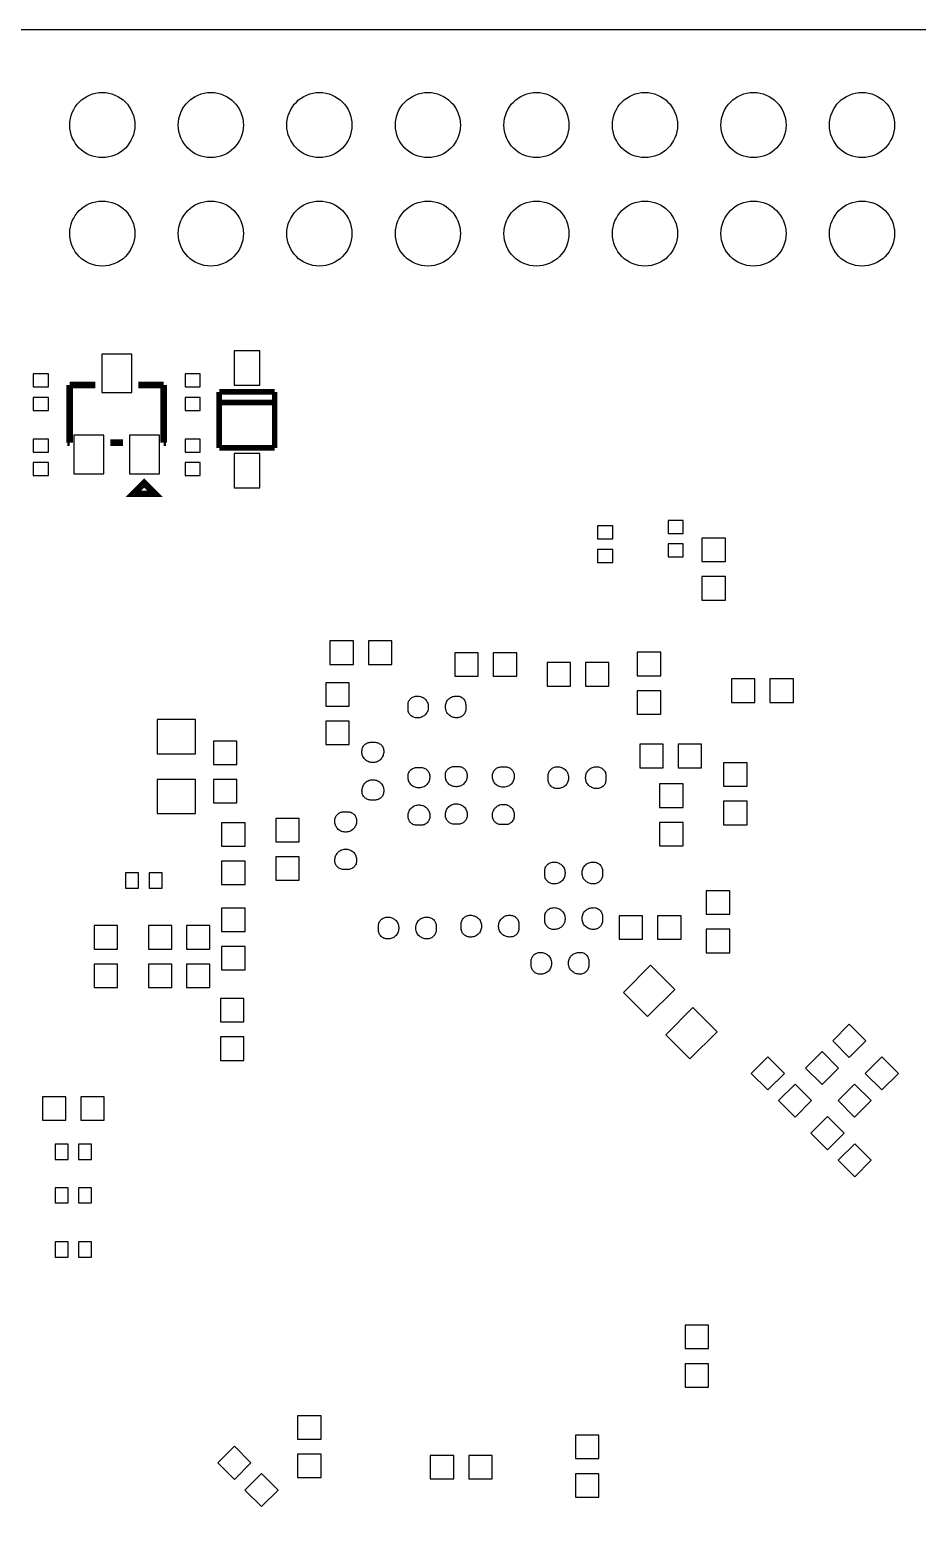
# Model space of a CAD drawing. Extents: x -55.5 to 36.2, y -46 to 22.2.
# Drawn here: x -25.4 to -4.63, y -12.61 to 22.2 of the extents above; entities that cross this region are included whole.
import ezdxf

# ---------------------------------------------------------------- set-up
doc = ezdxf.new("R2010")
doc.units = 0
for name, color, linetype in [('BG_OUTLINE', 2, 'CONTINUOUS'), ('BG_SILKSCREEN_BOTTOM', 1, 'CONTINUOUS'), ('PG_SILKSCREEN_BOTTOM', 3, 'CONTINUOUS'), ('PIN_BOTTOM', 4, 'CONTINUOUS')]:
    doc.layers.add(name, color=color, linetype=linetype)

msp = doc.modelspace()

# ---------------------------------------------------------------- linework, layer by layer
at = {"layer": 'BG_OUTLINE'}
msp.add_lwpolyline([(32.145, -33.8022, 0.414213), (35.145, -30.8022), (35.145, 19.1978, 0.414213), (32.145, 22.1978), (-46.855, 22.1978, 0.414214), (-49.855, 19.1978), (-49.855, -30.8022, 0.414214), (-46.855, -33.8022)], format="xyb", close=True, dxfattribs=at)
at = {"layer": 'BG_SILKSCREEN_BOTTOM', "const_width": 0.1524}
msp.add_lwpolyline([(-22.9802, 11.3381), (-22.4722, 11.3381), (-22.7262, 11.5921)], close=True, dxfattribs=at)
at = {"layer": 'PG_SILKSCREEN_BOTTOM'}
for points, const_width in [([(-24.4681, 12.5331), (-24.4681, 13.8829)], 0.1539), ([(-24.4681, 13.8829), (-23.8719, 13.8829)], 0.1539), ([(-22.2679, 13.8829), (-22.8641, 13.8829)], 0.1539), ([(-22.2679, 13.8829), (-22.2679, 12.5331)], 0.1539), ([(-19.67, 13.7229), (-20.97, 13.7229)], 0.127), ([(-20.97, 13.7229), (-20.97, 12.413)], 0.127), ([(-19.67, 12.413), (-19.67, 13.7229)], 0.127), ([(-20.9199, 13.4744), (-19.7201, 13.4744)], 0.127), ([(-24.4681, 12.5331), (-24.5219, 12.5331)], 0.1539), ([(-23.5141, 12.5331), (-23.2219, 12.5331)], 0.1539), ([(-22.2679, 12.5331), (-22.2141, 12.5331)], 0.1539), ([(-20.97, 12.413), (-19.67, 12.413)], 0.127)]:
    msp.add_lwpolyline(points, dxfattribs=dict(at, const_width=const_width))
at = {"layer": 'PIN_BOTTOM'}
for points in [[(-20.6197, 13.88085), (-20.0203, 13.88085), (-20.0203, 14.68095), (-20.6197, 14.68095)], [(-23.018, 13.708), (-23.018, 14.6079), (-23.718, 14.6079), (-23.718, 13.708)], [(-25.3238, 14.1434), (-25.3238, 13.8386), (-24.9682, 13.8386), (-24.9682, 14.1434)], [(-21.7678, 14.1434), (-21.7678, 13.8386), (-21.4122, 13.8386), (-21.4122, 14.1434)], [(-25.3238, 13.5934), (-25.3238, 13.2886), (-24.9682, 13.2886), (-24.9682, 13.5934)], [(-21.7678, 13.5934), (-21.7678, 13.2886), (-21.4122, 13.2886), (-21.4122, 13.5934)], [(-24.9682, 12.3146), (-24.9682, 12.6194), (-25.3238, 12.6194), (-25.3238, 12.3146)], [(-23.668, 11.808), (-23.668, 12.7079), (-24.368, 12.7079), (-24.368, 11.808)], [(-22.368, 11.808), (-22.368, 12.7079), (-23.068, 12.7079), (-23.068, 11.808)], [(-21.4122, 12.3146), (-21.4122, 12.6194), (-21.7678, 12.6194), (-21.7678, 12.3146)], [(-20.6197, 11.48105), (-20.0203, 11.48105), (-20.0203, 12.28115), (-20.6197, 12.28115)], [(-24.9682, 11.7646), (-24.9682, 12.0694), (-25.3238, 12.0694), (-25.3238, 11.7646)], [(-21.4122, 11.7646), (-21.4122, 12.0694), (-21.7678, 12.0694), (-21.7678, 11.7646)], [(-11.7602, 10.2826), (-11.7602, 10.5874), (-12.1158, 10.5874), (-12.1158, 10.2826)], [(-10.4648, 10.7144), (-10.4648, 10.4096), (-10.1092, 10.4096), (-10.1092, 10.7144)], [(-10.4648, 10.1644), (-10.4648, 9.8596), (-10.1092, 9.8596), (-10.1092, 10.1644)], [(-9.1239, 10.3002), (-9.6725, 10.3002), (-9.6725, 9.7516), (-9.1239, 9.7516)], [(-11.7602, 9.7326), (-11.7602, 10.0374), (-12.1158, 10.0374), (-12.1158, 9.7326)], [(-9.1239, 9.4), (-9.6725, 9.4), (-9.6725, 8.8514), (-9.1239, 8.8514)], [(-17.8288, 7.3459), (-17.8288, 7.8945), (-18.3774, 7.8945), (-18.3774, 7.3459)], [(-16.9286, 7.3459), (-16.9286, 7.8945), (-17.4772, 7.8945), (-17.4772, 7.3459)], [(-14.9078, 7.0665), (-14.9078, 7.6151), (-15.4564, 7.6151), (-15.4564, 7.0665)], [(-14.0076, 7.0665), (-14.0076, 7.6151), (-14.5562, 7.6151), (-14.5562, 7.0665)], [(-13.2974, 7.3861), (-13.2974, 6.8375), (-12.7488, 6.8375), (-12.7488, 7.3861)], [(-12.3972, 7.3861), (-12.3972, 6.8375), (-11.8486, 6.8375), (-11.8486, 7.3861)], [(-11.1848, 7.0795), (-10.6362, 7.0795), (-10.6362, 7.6281), (-11.1848, 7.6281)], [(-8.4308, 6.4567), (-8.4308, 7.0053), (-8.9794, 7.0053), (-8.9794, 6.4567)], [(-7.5306, 6.4567), (-7.5306, 7.0053), (-8.0792, 7.0053), (-8.0792, 6.4567)], [(-18.4746, 6.3683), (-17.926, 6.3683), (-17.926, 6.9169), (-18.4746, 6.9169)], [(-11.1848, 6.1793), (-10.6362, 6.1793), (-10.6362, 6.7279), (-11.1848, 6.7279)], [(-16.3575, 6.6037), (-16.3334, 6.605), (-16.3095, 6.6037), (-16.2857, 6.6007), (-16.262, 6.5954), (-16.2392, 6.5877), (-16.2171, 6.5783), (-16.196, 6.5669), (-16.1759, 6.5537), (-16.1571, 6.5385), (-16.1396, 6.522), (-16.1239, 6.5037), (-16.1099, 6.4841), (-16.0985, 6.4613), (-16.0893, 6.4374), (-16.0825, 6.4127), (-16.0776, 6.3876), (-16.0754, 6.3622), (-16.0754, 6.3368), (-16.0776, 6.3114), (-16.0825, 6.2862), (-16.0893, 6.2616), (-16.0985, 6.2377), (-16.1099, 6.2149), (-16.1234, 6.1951), (-16.1386, 6.1765), (-16.1556, 6.1595), (-16.1744, 6.1443), (-16.1942, 6.1308), (-16.2156, 6.1194), (-16.2377, 6.11), (-16.2605, 6.1029), (-16.2841, 6.098), (-16.308, 6.0955), (-16.3321, 6.0952), (-16.354, 6.095), (-16.3756, 6.0973), (-16.3969, 6.1016), (-16.4175, 6.1082), (-16.4376, 6.1171), (-16.4564, 6.1278), (-16.4739, 6.1405), (-16.4901, 6.1549), (-16.5049, 6.1712), (-16.5176, 6.1887), (-16.5285, 6.2075), (-16.5374, 6.2273), (-16.5442, 6.2481), (-16.5486, 6.2695), (-16.5508, 6.2911), (-16.5508, 6.4077), (-16.5488, 6.429), (-16.5442, 6.4501), (-16.5376, 6.4706), (-16.529, 6.4902), (-16.5183, 6.509), (-16.5059, 6.5265), (-16.4917, 6.5425), (-16.4757, 6.557), (-16.4584, 6.5697), (-16.4398, 6.5806), (-16.4203, 6.5898), (-16.4, 6.5966), (-16.3789, 6.6012)], [(-15.3925, 6.0963), (-15.4166, 6.095), (-15.4405, 6.0963), (-15.4643, 6.0993), (-15.488, 6.1046), (-15.5108, 6.1123), (-15.5329, 6.1217), (-15.554, 6.1331), (-15.5741, 6.1463), (-15.5929, 6.1615), (-15.6104, 6.178), (-15.6261, 6.1963), (-15.6401, 6.2159), (-15.6515, 6.2387), (-15.6607, 6.2626), (-15.6675, 6.2873), (-15.6724, 6.3124), (-15.6746, 6.3378), (-15.6746, 6.3632), (-15.6724, 6.3886), (-15.6675, 6.4138), (-15.6607, 6.4384), (-15.6515, 6.4623), (-15.6401, 6.4851), (-15.6266, 6.5049), (-15.6114, 6.5235), (-15.5944, 6.5405), (-15.5756, 6.5557), (-15.5558, 6.5692), (-15.5344, 6.5806), (-15.5123, 6.59), (-15.4895, 6.5971), (-15.4659, 6.602), (-15.442, 6.6045), (-15.4179, 6.6048), (-15.396, 6.605), (-15.3744, 6.6027), (-15.3531, 6.5984), (-15.3325, 6.5918), (-15.3124, 6.5829), (-15.2936, 6.5722), (-15.2761, 6.5595), (-15.2599, 6.5451), (-15.2451, 6.5288), (-15.2324, 6.5113), (-15.2215, 6.4925), (-15.2126, 6.4727), (-15.2058, 6.4519), (-15.2014, 6.4305), (-15.1992, 6.4089), (-15.1992, 6.2923), (-15.2012, 6.271), (-15.2058, 6.2499), (-15.2124, 6.2294), (-15.221, 6.2098), (-15.2317, 6.191), (-15.2441, 6.1735), (-15.2583, 6.1575), (-15.2743, 6.143), (-15.2916, 6.1303), (-15.3102, 6.1194), (-15.3297, 6.1102), (-15.35, 6.1034), (-15.3711, 6.0988)], [(-21.5214, 6.05305), (-22.4206, 6.05305), (-22.4206, 5.25295), (-21.5214, 5.25295)], [(-18.4746, 5.4681), (-17.926, 5.4681), (-17.926, 6.0167), (-18.4746, 6.0167)], [(-20.5539, 5.5504), (-21.1025, 5.5504), (-21.1025, 5.0018), (-20.5539, 5.0018)], [(-17.1199, 5.3288), (-17.1186, 5.3047), (-17.1199, 5.2808), (-17.1229, 5.257), (-17.1282, 5.2333), (-17.1359, 5.2105), (-17.1453, 5.1884), (-17.1567, 5.1673), (-17.1699, 5.1472), (-17.1851, 5.1284), (-17.2016, 5.1109), (-17.2199, 5.0952), (-17.2395, 5.0812), (-17.2623, 5.0698), (-17.2862, 5.0606), (-17.3109, 5.0538), (-17.336, 5.0489), (-17.3614, 5.0467), (-17.3868, 5.0467), (-17.4122, 5.0489), (-17.4374, 5.0538), (-17.462, 5.0606), (-17.4859, 5.0698), (-17.5087, 5.0812), (-17.5285, 5.0947), (-17.5471, 5.1099), (-17.5641, 5.1269), (-17.5793, 5.1457), (-17.5928, 5.1655), (-17.6042, 5.1869), (-17.6136, 5.209), (-17.6207, 5.2318), (-17.6256, 5.2554), (-17.6281, 5.2793), (-17.6284, 5.3034), (-17.6286, 5.3253), (-17.6263, 5.3469), (-17.622, 5.3682), (-17.6154, 5.3888), (-17.6065, 5.4089), (-17.5958, 5.4277), (-17.5831, 5.4452), (-17.5687, 5.4614), (-17.5524, 5.4762), (-17.5349, 5.4889), (-17.5161, 5.4998), (-17.4963, 5.5087), (-17.4755, 5.5155), (-17.4541, 5.5199), (-17.4325, 5.5221), (-17.3159, 5.5221), (-17.2946, 5.5201), (-17.2735, 5.5155), (-17.253, 5.5089), (-17.2334, 5.5003), (-17.2146, 5.4896), (-17.1971, 5.4772), (-17.1811, 5.463), (-17.1666, 5.447), (-17.1539, 5.4297), (-17.143, 5.4111), (-17.1338, 5.3916), (-17.127, 5.3713), (-17.1224, 5.3502)], [(-11.127, 5.4762), (-11.127, 4.9276), (-10.5784, 4.9276), (-10.5784, 5.4762)], [(-10.2268, 5.4762), (-10.2268, 4.9276), (-9.6782, 4.9276), (-9.6782, 5.4762)], [(-16.0417, 4.7385), (-16.0404, 4.7144), (-16.0417, 4.6905), (-16.0447, 4.6667), (-16.05, 4.643), (-16.0577, 4.6202), (-16.0671, 4.5981), (-16.0785, 4.577), (-16.0917, 4.5569), (-16.1069, 4.5381), (-16.1234, 4.5206), (-16.1417, 4.5049), (-16.1613, 4.4909), (-16.1841, 4.4795), (-16.208, 4.4703), (-16.2327, 4.4635), (-16.2578, 4.4586), (-16.2832, 4.4564), (-16.3086, 4.4564), (-16.334, 4.4586), (-16.3592, 4.4635), (-16.3838, 4.4703), (-16.4077, 4.4795), (-16.4305, 4.4909), (-16.4503, 4.5044), (-16.4689, 4.5196), (-16.4859, 4.5366), (-16.5011, 4.5554), (-16.5146, 4.5752), (-16.526, 4.5966), (-16.5354, 4.6187), (-16.5425, 4.6415), (-16.5474, 4.6651), (-16.5499, 4.689), (-16.5502, 4.7131), (-16.5504, 4.735), (-16.5481, 4.7566), (-16.5438, 4.7779), (-16.5372, 4.7985), (-16.5283, 4.8186), (-16.5176, 4.8374), (-16.5049, 4.8549), (-16.4905, 4.8711), (-16.4742, 4.8859), (-16.4567, 4.8986), (-16.4379, 4.9095), (-16.4181, 4.9184), (-16.3973, 4.9252), (-16.3759, 4.9296), (-16.3543, 4.9318), (-16.2377, 4.9318), (-16.2164, 4.9298), (-16.1953, 4.9252), (-16.1748, 4.9186), (-16.1552, 4.91), (-16.1364, 4.8993), (-16.1189, 4.8869), (-16.1029, 4.8727), (-16.0884, 4.8567), (-16.0757, 4.8394), (-16.0648, 4.8208), (-16.0556, 4.8013), (-16.0488, 4.781), (-16.0442, 4.7599)], [(-15.168, 4.7639), (-15.1667, 4.7398), (-15.168, 4.7159), (-15.171, 4.6921), (-15.1763, 4.6684), (-15.184, 4.6456), (-15.1934, 4.6235), (-15.2048, 4.6024), (-15.218, 4.5823), (-15.2332, 4.5635), (-15.2497, 4.546), (-15.268, 4.5303), (-15.2876, 4.5163), (-15.3104, 4.5049), (-15.3343, 4.4957), (-15.359, 4.4889), (-15.3841, 4.484), (-15.4095, 4.4818), (-15.4349, 4.4818), (-15.4603, 4.484), (-15.4855, 4.4889), (-15.5101, 4.4957), (-15.534, 4.5049), (-15.5568, 4.5163), (-15.5766, 4.5298), (-15.5952, 4.545), (-15.6122, 4.562), (-15.6274, 4.5808), (-15.6409, 4.6006), (-15.6523, 4.622), (-15.6617, 4.6441), (-15.6688, 4.6669), (-15.6737, 4.6905), (-15.6762, 4.7144), (-15.6765, 4.7385), (-15.6767, 4.7604), (-15.6744, 4.782), (-15.6701, 4.8033), (-15.6635, 4.8239), (-15.6546, 4.844), (-15.6439, 4.8628), (-15.6312, 4.8803), (-15.6168, 4.8965), (-15.6005, 4.9113), (-15.583, 4.924), (-15.5642, 4.9349), (-15.5444, 4.9438), (-15.5236, 4.9506), (-15.5022, 4.955), (-15.4806, 4.9572), (-15.364, 4.9572), (-15.3427, 4.9552), (-15.3216, 4.9506), (-15.3011, 4.944), (-15.2815, 4.9354), (-15.2627, 4.9247), (-15.2452, 4.9123), (-15.2292, 4.8981), (-15.2147, 4.8821), (-15.202, 4.8648), (-15.1911, 4.8462), (-15.1819, 4.8267), (-15.1751, 4.8064), (-15.1705, 4.7853)], [(-14.0656, 4.7527), (-14.0643, 4.7286), (-14.0656, 4.7047), (-14.0686, 4.6809), (-14.0739, 4.6572), (-14.0816, 4.6344), (-14.091, 4.6123), (-14.1024, 4.5912), (-14.1156, 4.5711), (-14.1308, 4.5523), (-14.1473, 4.5348), (-14.1656, 4.5191), (-14.1852, 4.5051), (-14.208, 4.4937), (-14.2319, 4.4845), (-14.2566, 4.4777), (-14.2817, 4.4728), (-14.3071, 4.4706), (-14.3325, 4.4706), (-14.3579, 4.4728), (-14.3831, 4.4777), (-14.4077, 4.4845), (-14.4316, 4.4937), (-14.4544, 4.5051), (-14.4742, 4.5186), (-14.4928, 4.5338), (-14.5098, 4.5508), (-14.525, 4.5696), (-14.5385, 4.5894), (-14.5499, 4.6108), (-14.5593, 4.6329), (-14.5664, 4.6557), (-14.5713, 4.6793), (-14.5738, 4.7032), (-14.5741, 4.7273), (-14.5743, 4.7492), (-14.572, 4.7708), (-14.5677, 4.7921), (-14.5611, 4.8127), (-14.5522, 4.8328), (-14.5415, 4.8516), (-14.5288, 4.8691), (-14.5144, 4.8853), (-14.4981, 4.9001), (-14.4806, 4.9128), (-14.4618, 4.9237), (-14.442, 4.9326), (-14.4212, 4.9394), (-14.3998, 4.9438), (-14.3782, 4.946), (-14.2616, 4.946), (-14.2403, 4.944), (-14.2192, 4.9394), (-14.1987, 4.9328), (-14.1791, 4.9242), (-14.1603, 4.9135), (-14.1428, 4.9011), (-14.1268, 4.8869), (-14.1123, 4.8709), (-14.0996, 4.8536), (-14.0887, 4.835), (-14.0795, 4.8155), (-14.0727, 4.7952), (-14.0681, 4.7741)], [(-13.0767, 4.9476), (-13.0526, 4.9489), (-13.0287, 4.9476), (-13.0049, 4.9446), (-12.9812, 4.9393), (-12.9584, 4.9316), (-12.9363, 4.9222), (-12.9152, 4.9108), (-12.8951, 4.8976), (-12.8763, 4.8824), (-12.8588, 4.8659), (-12.8431, 4.8476), (-12.8291, 4.828), (-12.8177, 4.8052), (-12.8085, 4.7813), (-12.8017, 4.7566), (-12.7968, 4.7315), (-12.7946, 4.7061), (-12.7946, 4.6807), (-12.7968, 4.6553), (-12.8017, 4.6301), (-12.8085, 4.6055), (-12.8177, 4.5816), (-12.8291, 4.5588), (-12.8426, 4.539), (-12.8578, 4.5204), (-12.8748, 4.5034), (-12.8936, 4.4882), (-12.9134, 4.4747), (-12.9348, 4.4633), (-12.9569, 4.4539), (-12.9797, 4.4468), (-13.0033, 4.4419), (-13.0272, 4.4394), (-13.0513, 4.4391), (-13.0732, 4.4389), (-13.0948, 4.4412), (-13.1161, 4.4455), (-13.1367, 4.4521), (-13.1568, 4.461), (-13.1756, 4.4717), (-13.1931, 4.4844), (-13.2093, 4.4988), (-13.2241, 4.5151), (-13.2368, 4.5326), (-13.2477, 4.5514), (-13.2566, 4.5712), (-13.2634, 4.592), (-13.2678, 4.6134), (-13.27, 4.635), (-13.27, 4.7516), (-13.268, 4.7729), (-13.2634, 4.794), (-13.2568, 4.8145), (-13.2482, 4.8341), (-13.2375, 4.8529), (-13.2251, 4.8704), (-13.2109, 4.8864), (-13.1949, 4.9009), (-13.1776, 4.9136), (-13.159, 4.9245), (-13.1395, 4.9337), (-13.1192, 4.9405), (-13.0981, 4.9451)], [(-12.1117, 4.4402), (-12.1358, 4.4389), (-12.1597, 4.4402), (-12.1835, 4.4432), (-12.2072, 4.4485), (-12.23, 4.4562), (-12.2521, 4.4656), (-12.2732, 4.477), (-12.2933, 4.4902), (-12.3121, 4.5054), (-12.3296, 4.5219), (-12.3453, 4.5402), (-12.3593, 4.5598), (-12.3707, 4.5826), (-12.3799, 4.6065), (-12.3867, 4.6312), (-12.3916, 4.6563), (-12.3938, 4.6817), (-12.3938, 4.7071), (-12.3916, 4.7325), (-12.3867, 4.7577), (-12.3799, 4.7823), (-12.3707, 4.8062), (-12.3593, 4.829), (-12.3458, 4.8488), (-12.3306, 4.8674), (-12.3136, 4.8844), (-12.2948, 4.8996), (-12.275, 4.9131), (-12.2536, 4.9245), (-12.2315, 4.9339), (-12.2087, 4.941), (-12.1851, 4.9459), (-12.1612, 4.9484), (-12.1371, 4.9487), (-12.1152, 4.9489), (-12.0936, 4.9466), (-12.0723, 4.9423), (-12.0517, 4.9357), (-12.0316, 4.9268), (-12.0128, 4.9161), (-11.9953, 4.9034), (-11.9791, 4.889), (-11.9643, 4.8727), (-11.9516, 4.8552), (-11.9407, 4.8364), (-11.9318, 4.8166), (-11.925, 4.7958), (-11.9206, 4.7744), (-11.9184, 4.7528), (-11.9184, 4.6362), (-11.9204, 4.6149), (-11.925, 4.5938), (-11.9316, 4.5733), (-11.9402, 4.5537), (-11.9509, 4.5349), (-11.9633, 4.5174), (-11.9775, 4.5014), (-11.9935, 4.4869), (-12.0108, 4.4742), (-12.0294, 4.4633), (-12.0489, 4.4541), (-12.0692, 4.4473), (-12.0903, 4.4427)], [(-8.6157, 5.0424), (-9.1643, 5.0424), (-9.1643, 4.4938), (-8.6157, 4.4938)], [(-21.5214, 4.65305), (-22.4206, 4.65305), (-22.4206, 3.85295), (-21.5214, 3.85295)], [(-20.5539, 4.6502), (-21.1025, 4.6502), (-21.1025, 4.1016), (-20.5539, 4.1016)], [(-17.6273, 4.3638), (-17.6286, 4.3879), (-17.6273, 4.4118), (-17.6243, 4.4356), (-17.619, 4.4593), (-17.6113, 4.4821), (-17.6019, 4.5042), (-17.5905, 4.5253), (-17.5773, 4.5454), (-17.5621, 4.5642), (-17.5456, 4.5817), (-17.5273, 4.5974), (-17.5077, 4.6114), (-17.4849, 4.6228), (-17.461, 4.632), (-17.4363, 4.6388), (-17.4112, 4.6437), (-17.3858, 4.6459), (-17.3604, 4.6459), (-17.335, 4.6437), (-17.3098, 4.6388), (-17.2852, 4.632), (-17.2613, 4.6228), (-17.2385, 4.6114), (-17.2187, 4.5979), (-17.2001, 4.5827), (-17.1831, 4.5657), (-17.1679, 4.5469), (-17.1544, 4.5271), (-17.143, 4.5057), (-17.1336, 4.4836), (-17.1265, 4.4608), (-17.1216, 4.4372), (-17.1191, 4.4133), (-17.1188, 4.3892), (-17.1186, 4.3673), (-17.1209, 4.3457), (-17.1252, 4.3244), (-17.1318, 4.3038), (-17.1407, 4.2837), (-17.1514, 4.2649), (-17.1641, 4.2474), (-17.1785, 4.2312), (-17.1948, 4.2164), (-17.2123, 4.2037), (-17.2311, 4.1928), (-17.2509, 4.1839), (-17.2717, 4.1771), (-17.2931, 4.1727), (-17.3147, 4.1705), (-17.4313, 4.1705), (-17.4526, 4.1725), (-17.4737, 4.1771), (-17.4942, 4.1837), (-17.5138, 4.1923), (-17.5326, 4.203), (-17.5501, 4.2154), (-17.5661, 4.2296), (-17.5806, 4.2456), (-17.5933, 4.2629), (-17.6042, 4.2815), (-17.6134, 4.301), (-17.6202, 4.3213), (-17.6248, 4.3424)], [(-10.6622, 3.9989), (-10.1136, 3.9989), (-10.1136, 4.5475), (-10.6622, 4.5475)], [(-17.7549, 3.7032), (-17.7536, 3.6791), (-17.7549, 3.6552), (-17.7579, 3.6314), (-17.7632, 3.6077), (-17.7709, 3.5849), (-17.7803, 3.5628), (-17.7917, 3.5417), (-17.8049, 3.5216), (-17.8201, 3.5028), (-17.8366, 3.4853), (-17.8549, 3.4696), (-17.8745, 3.4556), (-17.8973, 3.4442), (-17.9212, 3.435), (-17.9459, 3.4282), (-17.971, 3.4233), (-17.9964, 3.4211), (-18.0218, 3.4211), (-18.0472, 3.4233), (-18.0724, 3.4282), (-18.097, 3.435), (-18.1209, 3.4442), (-18.1437, 3.4556), (-18.1635, 3.4691), (-18.1821, 3.4843), (-18.1991, 3.5013), (-18.2143, 3.5201), (-18.2278, 3.5399), (-18.2392, 3.5613), (-18.2486, 3.5834), (-18.2557, 3.6062), (-18.2606, 3.6298), (-18.2631, 3.6537), (-18.2634, 3.6778), (-18.2636, 3.6997), (-18.2613, 3.7213), (-18.257, 3.7426), (-18.2504, 3.7632), (-18.2415, 3.7833), (-18.2308, 3.8021), (-18.2181, 3.8196), (-18.2037, 3.8358), (-18.1874, 3.8506), (-18.1699, 3.8633), (-18.1511, 3.8742), (-18.1313, 3.8831), (-18.1105, 3.8899), (-18.0891, 3.8943), (-18.0675, 3.8965), (-17.9509, 3.8965), (-17.9296, 3.8945), (-17.9085, 3.8899), (-17.888, 3.8833), (-17.8684, 3.8747), (-17.8496, 3.864), (-17.8321, 3.8516), (-17.8161, 3.8374), (-17.8016, 3.8214), (-17.7889, 3.8041), (-17.778, 3.7855), (-17.7688, 3.766), (-17.762, 3.7457), (-17.7574, 3.7246)], [(-16.5491, 3.7735), (-16.5504, 3.7976), (-16.5491, 3.8215), (-16.5461, 3.8453), (-16.5408, 3.869), (-16.5331, 3.8918), (-16.5237, 3.9139), (-16.5123, 3.935), (-16.4991, 3.9551), (-16.4839, 3.9739), (-16.4674, 3.9914), (-16.4491, 4.0071), (-16.4295, 4.0211), (-16.4067, 4.0325), (-16.3828, 4.0417), (-16.3581, 4.0485), (-16.333, 4.0534), (-16.3076, 4.0556), (-16.2822, 4.0556), (-16.2568, 4.0534), (-16.2316, 4.0485), (-16.207, 4.0417), (-16.1831, 4.0325), (-16.1603, 4.0211), (-16.1405, 4.0076), (-16.1219, 3.9924), (-16.1049, 3.9754), (-16.0897, 3.9566), (-16.0762, 3.9368), (-16.0648, 3.9154), (-16.0554, 3.8933), (-16.0483, 3.8705), (-16.0434, 3.8469), (-16.0409, 3.823), (-16.0406, 3.7989), (-16.0404, 3.777), (-16.0427, 3.7554), (-16.047, 3.7341), (-16.0536, 3.7135), (-16.0625, 3.6934), (-16.0732, 3.6746), (-16.0859, 3.6571), (-16.1003, 3.6409), (-16.1166, 3.6261), (-16.1341, 3.6134), (-16.1529, 3.6025), (-16.1727, 3.5936), (-16.1935, 3.5868), (-16.2149, 3.5824), (-16.2365, 3.5802), (-16.3531, 3.5802), (-16.3744, 3.5822), (-16.3955, 3.5868), (-16.416, 3.5934), (-16.4356, 3.602), (-16.4544, 3.6127), (-16.4719, 3.6251), (-16.4879, 3.6393), (-16.5024, 3.6553), (-16.5151, 3.6726), (-16.526, 3.6912), (-16.5352, 3.7107), (-16.542, 3.731), (-16.5466, 3.7521)], [(-15.6754, 3.7989), (-15.6767, 3.823), (-15.6754, 3.8469), (-15.6724, 3.8707), (-15.6671, 3.8944), (-15.6594, 3.9172), (-15.65, 3.9393), (-15.6386, 3.9604), (-15.6254, 3.9805), (-15.6102, 3.9993), (-15.5937, 4.0168), (-15.5754, 4.0325), (-15.5558, 4.0465), (-15.533, 4.0579), (-15.5091, 4.0671), (-15.4844, 4.0739), (-15.4593, 4.0788), (-15.4339, 4.081), (-15.4085, 4.081), (-15.3831, 4.0788), (-15.3579, 4.0739), (-15.3333, 4.0671), (-15.3094, 4.0579), (-15.2866, 4.0465), (-15.2668, 4.033), (-15.2482, 4.0178), (-15.2312, 4.0008), (-15.216, 3.982), (-15.2025, 3.9622), (-15.1911, 3.9408), (-15.1817, 3.9187), (-15.1746, 3.8959), (-15.1697, 3.8723), (-15.1672, 3.8484), (-15.1669, 3.8243), (-15.1667, 3.8024), (-15.169, 3.7808), (-15.1733, 3.7595), (-15.1799, 3.7389), (-15.1888, 3.7188), (-15.1995, 3.7), (-15.2122, 3.6825), (-15.2266, 3.6663), (-15.2429, 3.6515), (-15.2604, 3.6388), (-15.2792, 3.6279), (-15.299, 3.619), (-15.3198, 3.6122), (-15.3412, 3.6078), (-15.3628, 3.6056), (-15.4794, 3.6056), (-15.5007, 3.6076), (-15.5218, 3.6122), (-15.5423, 3.6188), (-15.5619, 3.6274), (-15.5807, 3.6381), (-15.5982, 3.6505), (-15.6142, 3.6647), (-15.6287, 3.6807), (-15.6414, 3.698), (-15.6523, 3.7166), (-15.6615, 3.7361), (-15.6683, 3.7564), (-15.6729, 3.7775)], [(-14.573, 3.7877), (-14.5743, 3.8118), (-14.573, 3.8357), (-14.57, 3.8595), (-14.5647, 3.8832), (-14.557, 3.906), (-14.5476, 3.9281), (-14.5362, 3.9492), (-14.523, 3.9693), (-14.5078, 3.9881), (-14.4913, 4.0056), (-14.473, 4.0213), (-14.4534, 4.0353), (-14.4306, 4.0467), (-14.4067, 4.0559), (-14.382, 4.0627), (-14.3569, 4.0676), (-14.3315, 4.0698), (-14.3061, 4.0698), (-14.2807, 4.0676), (-14.2555, 4.0627), (-14.2309, 4.0559), (-14.207, 4.0467), (-14.1842, 4.0353), (-14.1644, 4.0218), (-14.1458, 4.0066), (-14.1288, 3.9896), (-14.1136, 3.9708), (-14.1001, 3.951), (-14.0887, 3.9296), (-14.0793, 3.9075), (-14.0722, 3.8847), (-14.0673, 3.8611), (-14.0648, 3.8372), (-14.0645, 3.8131), (-14.0643, 3.7912), (-14.0666, 3.7696), (-14.0709, 3.7483), (-14.0775, 3.7277), (-14.0864, 3.7076), (-14.0971, 3.6888), (-14.1098, 3.6713), (-14.1242, 3.6551), (-14.1405, 3.6403), (-14.158, 3.6276), (-14.1768, 3.6167), (-14.1966, 3.6078), (-14.2174, 3.601), (-14.2388, 3.5966), (-14.2604, 3.5944), (-14.377, 3.5944), (-14.3983, 3.5964), (-14.4194, 3.601), (-14.4399, 3.6076), (-14.4595, 3.6162), (-14.4783, 3.6269), (-14.4958, 3.6393), (-14.5118, 3.6535), (-14.5263, 3.6695), (-14.539, 3.6868), (-14.5499, 3.7054), (-14.5591, 3.7249), (-14.5659, 3.7452), (-14.5705, 3.7663)], [(-8.6157, 4.1422), (-9.1643, 4.1422), (-9.1643, 3.5936), (-8.6157, 3.5936)], [(-20.3647, 3.6403), (-20.9133, 3.6403), (-20.9133, 3.0917), (-20.3647, 3.0917)], [(-19.0947, 3.7419), (-19.6433, 3.7419), (-19.6433, 3.1933), (-19.0947, 3.1933)], [(-10.6622, 3.0987), (-10.1136, 3.0987), (-10.1136, 3.6473), (-10.6622, 3.6473)], [(-19.0947, 2.8417), (-19.6433, 2.8417), (-19.6433, 2.2931), (-19.0947, 2.2931)], [(-18.2623, 2.7382), (-18.2636, 2.7623), (-18.2623, 2.7862), (-18.2593, 2.81), (-18.254, 2.8337), (-18.2463, 2.8565), (-18.2369, 2.8786), (-18.2255, 2.8997), (-18.2123, 2.9198), (-18.1971, 2.9386), (-18.1806, 2.9561), (-18.1623, 2.9718), (-18.1427, 2.9858), (-18.1199, 2.9972), (-18.096, 3.0064), (-18.0713, 3.0132), (-18.0462, 3.0181), (-18.0208, 3.0203), (-17.9954, 3.0203), (-17.97, 3.0181), (-17.9448, 3.0132), (-17.9202, 3.0064), (-17.8963, 2.9972), (-17.8735, 2.9858), (-17.8537, 2.9723), (-17.8351, 2.9571), (-17.8181, 2.9401), (-17.8029, 2.9213), (-17.7894, 2.9015), (-17.778, 2.8801), (-17.7686, 2.858), (-17.7615, 2.8352), (-17.7566, 2.8116), (-17.7541, 2.7877), (-17.7538, 2.7636), (-17.7536, 2.7417), (-17.7559, 2.7201), (-17.7602, 2.6988), (-17.7668, 2.6782), (-17.7757, 2.6581), (-17.7864, 2.6393), (-17.7991, 2.6218), (-17.8135, 2.6056), (-17.8298, 2.5908), (-17.8473, 2.5781), (-17.8661, 2.5672), (-17.8859, 2.5583), (-17.9067, 2.5515), (-17.9281, 2.5471), (-17.9497, 2.5449), (-18.0663, 2.5449), (-18.0876, 2.5469), (-18.1087, 2.5515), (-18.1292, 2.5581), (-18.1488, 2.5667), (-18.1676, 2.5774), (-18.1851, 2.5898), (-18.2011, 2.604), (-18.2156, 2.62), (-18.2283, 2.6373), (-18.2392, 2.6559), (-18.2484, 2.6754), (-18.2552, 2.6957), (-18.2598, 2.7168)], [(-22.8556, 2.4638), (-23.1604, 2.4638), (-23.1604, 2.1082), (-22.8556, 2.1082)], [(-22.3056, 2.4638), (-22.6104, 2.4638), (-22.6104, 2.1082), (-22.3056, 2.1082)], [(-20.3647, 2.7401), (-20.9133, 2.7401), (-20.9133, 2.1915), (-20.3647, 2.1915)], [(-13.1571, 2.7175), (-13.133, 2.7188), (-13.1091, 2.7175), (-13.0853, 2.7145), (-13.0616, 2.7092), (-13.0388, 2.7015), (-13.0167, 2.6921), (-12.9956, 2.6807), (-12.9755, 2.6675), (-12.9567, 2.6523), (-12.9392, 2.6358), (-12.9235, 2.6175), (-12.9095, 2.5979), (-12.8981, 2.5751), (-12.8889, 2.5512), (-12.8821, 2.5265), (-12.8772, 2.5014), (-12.875, 2.476), (-12.875, 2.4506), (-12.8772, 2.4252), (-12.8821, 2.4), (-12.8889, 2.3754), (-12.8981, 2.3515), (-12.9095, 2.3287), (-12.923, 2.3089), (-12.9382, 2.2903), (-12.9552, 2.2733), (-12.974, 2.2581), (-12.9938, 2.2446), (-13.0152, 2.2332), (-13.0373, 2.2238), (-13.0601, 2.2167), (-13.0837, 2.2118), (-13.1076, 2.2093), (-13.1317, 2.209), (-13.1536, 2.2088), (-13.1752, 2.2111), (-13.1965, 2.2154), (-13.2171, 2.222), (-13.2372, 2.2309), (-13.256, 2.2416), (-13.2735, 2.2543), (-13.2897, 2.2687), (-13.3045, 2.285), (-13.3172, 2.3025), (-13.3281, 2.3213), (-13.337, 2.3411), (-13.3438, 2.3619), (-13.3482, 2.3833), (-13.3504, 2.4049), (-13.3504, 2.5215), (-13.3484, 2.5428), (-13.3438, 2.5639), (-13.3372, 2.5844), (-13.3286, 2.604), (-13.3179, 2.6228), (-13.3055, 2.6403), (-13.2913, 2.6563), (-13.2753, 2.6708), (-13.258, 2.6835), (-13.2394, 2.6944), (-13.2199, 2.7036), (-13.1996, 2.7104), (-13.1785, 2.715)], [(-12.1921, 2.2101), (-12.2162, 2.2088), (-12.2401, 2.2101), (-12.2639, 2.2131), (-12.2876, 2.2184), (-12.3104, 2.2261), (-12.3325, 2.2355), (-12.3536, 2.2469), (-12.3737, 2.2601), (-12.3925, 2.2753), (-12.41, 2.2918), (-12.4257, 2.3101), (-12.4397, 2.3297), (-12.4511, 2.3525), (-12.4603, 2.3764), (-12.4671, 2.4011), (-12.472, 2.4262), (-12.4742, 2.4516), (-12.4742, 2.477), (-12.472, 2.5024), (-12.4671, 2.5276), (-12.4603, 2.5522), (-12.4511, 2.5761), (-12.4397, 2.5989), (-12.4262, 2.6187), (-12.411, 2.6373), (-12.394, 2.6543), (-12.3752, 2.6695), (-12.3554, 2.683), (-12.334, 2.6944), (-12.3119, 2.7038), (-12.2891, 2.7109), (-12.2655, 2.7158), (-12.2416, 2.7183), (-12.2175, 2.7186), (-12.1956, 2.7188), (-12.174, 2.7165), (-12.1527, 2.7122), (-12.1321, 2.7056), (-12.112, 2.6967), (-12.0932, 2.686), (-12.0757, 2.6733), (-12.0595, 2.6589), (-12.0447, 2.6426), (-12.032, 2.6251), (-12.0211, 2.6063), (-12.0122, 2.5865), (-12.0054, 2.5657), (-12.001, 2.5443), (-11.9988, 2.5227), (-11.9988, 2.4061), (-12.0008, 2.3848), (-12.0054, 2.3637), (-12.012, 2.3432), (-12.0206, 2.3236), (-12.0313, 2.3048), (-12.0437, 2.2873), (-12.0579, 2.2713), (-12.0739, 2.2568), (-12.0912, 2.2441), (-12.1098, 2.2332), (-12.1293, 2.224), (-12.1496, 2.2172), (-12.1707, 2.2126)], [(-9.0223, 2.0452), (-9.5709, 2.0452), (-9.5709, 1.4966), (-9.0223, 1.4966)], [(-20.3645, 1.6434), (-20.9131, 1.6434), (-20.9131, 1.0948), (-20.3645, 1.0948)], [(-17.0495, 1.4297), (-17.0254, 1.431), (-17.0015, 1.4297), (-16.9777, 1.4267), (-16.954, 1.4214), (-16.9312, 1.4137), (-16.9091, 1.4043), (-16.888, 1.3929), (-16.8679, 1.3797), (-16.8491, 1.3645), (-16.8316, 1.348), (-16.8159, 1.3297), (-16.8019, 1.3101), (-16.7905, 1.2873), (-16.7813, 1.2634), (-16.7745, 1.2387), (-16.7696, 1.2136), (-16.7674, 1.1882), (-16.7674, 1.1628), (-16.7696, 1.1374), (-16.7745, 1.1122), (-16.7813, 1.0876), (-16.7905, 1.0637), (-16.8019, 1.0409), (-16.8154, 1.0211), (-16.8306, 1.0025), (-16.8476, 0.9855), (-16.8664, 0.9703), (-16.8862, 0.9568), (-16.9076, 0.9454), (-16.9297, 0.936), (-16.9525, 0.9289), (-16.9761, 0.924), (-17, 0.9215), (-17.0241, 0.9212), (-17.046, 0.921), (-17.0676, 0.9233), (-17.0889, 0.9276), (-17.1095, 0.9342), (-17.1296, 0.9431), (-17.1484, 0.9538), (-17.1659, 0.9665), (-17.1821, 0.9809), (-17.1969, 0.9972), (-17.2096, 1.0147), (-17.2205, 1.0335), (-17.2294, 1.0533), (-17.2362, 1.0741), (-17.2406, 1.0955), (-17.2428, 1.1171), (-17.2428, 1.2337), (-17.2408, 1.255), (-17.2362, 1.2761), (-17.2296, 1.2966), (-17.221, 1.3162), (-17.2103, 1.335), (-17.1979, 1.3525), (-17.1837, 1.3685), (-17.1677, 1.383), (-17.1504, 1.3957), (-17.1318, 1.4066), (-17.1123, 1.4158), (-17.092, 1.4226), (-17.0709, 1.4272)], [(-16.0845, 0.9223), (-16.1086, 0.921), (-16.1325, 0.9223), (-16.1563, 0.9253), (-16.18, 0.9306), (-16.2028, 0.9383), (-16.2249, 0.9477), (-16.246, 0.9591), (-16.2661, 0.9723), (-16.2849, 0.9875), (-16.3024, 1.004), (-16.3181, 1.0223), (-16.3321, 1.0419), (-16.3435, 1.0647), (-16.3527, 1.0886), (-16.3595, 1.1133), (-16.3644, 1.1384), (-16.3666, 1.1638), (-16.3666, 1.1892), (-16.3644, 1.2146), (-16.3595, 1.2398), (-16.3527, 1.2644), (-16.3435, 1.2883), (-16.3321, 1.3111), (-16.3186, 1.3309), (-16.3034, 1.3495), (-16.2864, 1.3665), (-16.2676, 1.3817), (-16.2478, 1.3952), (-16.2264, 1.4066), (-16.2043, 1.416), (-16.1815, 1.4231), (-16.1579, 1.428), (-16.134, 1.4305), (-16.1099, 1.4308), (-16.088, 1.431), (-16.0664, 1.4287), (-16.0451, 1.4244), (-16.0245, 1.4178), (-16.0044, 1.4089), (-15.9856, 1.3982), (-15.9681, 1.3855), (-15.9519, 1.3711), (-15.9371, 1.3548), (-15.9244, 1.3373), (-15.9135, 1.3185), (-15.9046, 1.2987), (-15.8978, 1.2779), (-15.8934, 1.2565), (-15.8912, 1.2349), (-15.8912, 1.1183), (-15.8932, 1.097), (-15.8978, 1.0759), (-15.9044, 1.0554), (-15.913, 1.0358), (-15.9237, 1.017), (-15.9361, 0.9995), (-15.9503, 0.9835), (-15.9663, 0.969), (-15.9836, 0.9563), (-16.0022, 0.9454), (-16.0217, 0.9362), (-16.042, 0.9294), (-16.0631, 0.9248)], [(-15.1129, 1.4729), (-15.0888, 1.4742), (-15.0649, 1.4729), (-15.0411, 1.4699), (-15.0174, 1.4646), (-14.9946, 1.4569), (-14.9725, 1.4475), (-14.9514, 1.4361), (-14.9313, 1.4229), (-14.9125, 1.4077), (-14.895, 1.3912), (-14.8793, 1.3729), (-14.8653, 1.3533), (-14.8539, 1.3305), (-14.8447, 1.3066), (-14.8379, 1.2819), (-14.833, 1.2568), (-14.8308, 1.2314), (-14.8308, 1.206), (-14.833, 1.1806), (-14.8379, 1.1554), (-14.8447, 1.1308), (-14.8539, 1.1069), (-14.8653, 1.0841), (-14.8788, 1.0643), (-14.894, 1.0457), (-14.911, 1.0287), (-14.9298, 1.0135), (-14.9496, 1), (-14.971, 0.9886), (-14.9931, 0.9792), (-15.0159, 0.9721), (-15.0395, 0.9672), (-15.0634, 0.9647), (-15.0875, 0.9644), (-15.1094, 0.9642), (-15.131, 0.9665), (-15.1523, 0.9708), (-15.1729, 0.9774), (-15.193, 0.9863), (-15.2118, 0.997), (-15.2293, 1.0097), (-15.2455, 1.0241), (-15.2603, 1.0404), (-15.273, 1.0579), (-15.2839, 1.0767), (-15.2928, 1.0965), (-15.2996, 1.1173), (-15.304, 1.1387), (-15.3062, 1.1603), (-15.3062, 1.2769), (-15.3042, 1.2982), (-15.2996, 1.3193), (-15.293, 1.3398), (-15.2844, 1.3594), (-15.2737, 1.3782), (-15.2613, 1.3957), (-15.2471, 1.4117), (-15.2311, 1.4262), (-15.2138, 1.4389), (-15.1952, 1.4498), (-15.1757, 1.459), (-15.1554, 1.4658), (-15.1343, 1.4704)], [(-14.1479, 0.9655), (-14.172, 0.9642), (-14.1959, 0.9655), (-14.2197, 0.9685), (-14.2434, 0.9738), (-14.2662, 0.9815), (-14.2883, 0.9909), (-14.3094, 1.0023), (-14.3295, 1.0155), (-14.3483, 1.0307), (-14.3658, 1.0472), (-14.3815, 1.0655), (-14.3955, 1.0851), (-14.4069, 1.1079), (-14.4161, 1.1318), (-14.4229, 1.1565), (-14.4278, 1.1816), (-14.43, 1.207), (-14.43, 1.2324), (-14.4278, 1.2578), (-14.4229, 1.283), (-14.4161, 1.3076), (-14.4069, 1.3315), (-14.3955, 1.3543), (-14.382, 1.3741), (-14.3668, 1.3927), (-14.3498, 1.4097), (-14.331, 1.4249), (-14.3112, 1.4384), (-14.2898, 1.4498), (-14.2677, 1.4592), (-14.2449, 1.4663), (-14.2213, 1.4712), (-14.1974, 1.4737), (-14.1733, 1.474), (-14.1514, 1.4742), (-14.1298, 1.4719), (-14.1085, 1.4676), (-14.0879, 1.461), (-14.0678, 1.4521), (-14.049, 1.4414), (-14.0315, 1.4287), (-14.0153, 1.4143), (-14.0005, 1.398), (-13.9878, 1.3805), (-13.9769, 1.3617), (-13.968, 1.3419), (-13.9612, 1.3211), (-13.9568, 1.2997), (-13.9546, 1.2781), (-13.9546, 1.1615), (-13.9566, 1.1402), (-13.9612, 1.1191), (-13.9678, 1.0986), (-13.9764, 1.079), (-13.9871, 1.0602), (-13.9995, 1.0427), (-14.0137, 1.0267), (-14.0297, 1.0122), (-14.047, 0.9995), (-14.0656, 0.9886), (-14.0851, 0.9794), (-14.1054, 0.9726), (-14.1265, 0.968)], [(-13.1571, 1.6507), (-13.133, 1.652), (-13.1091, 1.6507), (-13.0853, 1.6477), (-13.0616, 1.6424), (-13.0388, 1.6347), (-13.0167, 1.6253), (-12.9956, 1.6139), (-12.9755, 1.6007), (-12.9567, 1.5855), (-12.9392, 1.569), (-12.9235, 1.5507), (-12.9095, 1.5311), (-12.8981, 1.5083), (-12.8889, 1.4844), (-12.8821, 1.4597), (-12.8772, 1.4346), (-12.875, 1.4092), (-12.875, 1.3838), (-12.8772, 1.3584), (-12.8821, 1.3332), (-12.8889, 1.3086), (-12.8981, 1.2847), (-12.9095, 1.2619), (-12.923, 1.2421), (-12.9382, 1.2235), (-12.9552, 1.2065), (-12.974, 1.1913), (-12.9938, 1.1778), (-13.0152, 1.1664), (-13.0373, 1.157), (-13.0601, 1.1499), (-13.0837, 1.145), (-13.1076, 1.1425), (-13.1317, 1.1422), (-13.1536, 1.142), (-13.1752, 1.1443), (-13.1965, 1.1486), (-13.2171, 1.1552), (-13.2372, 1.1641), (-13.256, 1.1748), (-13.2735, 1.1875), (-13.2897, 1.2019), (-13.3045, 1.2182), (-13.3172, 1.2357), (-13.3281, 1.2545), (-13.337, 1.2743), (-13.3438, 1.2951), (-13.3482, 1.3165), (-13.3504, 1.3381), (-13.3504, 1.4547), (-13.3484, 1.476), (-13.3438, 1.4971), (-13.3372, 1.5176), (-13.3286, 1.5372), (-13.3179, 1.556), (-13.3055, 1.5735), (-13.2913, 1.5895), (-13.2753, 1.604), (-13.258, 1.6167), (-13.2394, 1.6276), (-13.2199, 1.6368), (-13.1996, 1.6436), (-13.1785, 1.6482)], [(-12.1921, 1.1433), (-12.2162, 1.142), (-12.2401, 1.1433), (-12.2639, 1.1463), (-12.2876, 1.1516), (-12.3104, 1.1593), (-12.3325, 1.1687), (-12.3536, 1.1801), (-12.3737, 1.1933), (-12.3925, 1.2085), (-12.41, 1.225), (-12.4257, 1.2433), (-12.4397, 1.2629), (-12.4511, 1.2857), (-12.4603, 1.3096), (-12.4671, 1.3343), (-12.472, 1.3594), (-12.4742, 1.3848), (-12.4742, 1.4102), (-12.472, 1.4356), (-12.4671, 1.4608), (-12.4603, 1.4854), (-12.4511, 1.5093), (-12.4397, 1.5321), (-12.4262, 1.5519), (-12.411, 1.5705), (-12.394, 1.5875), (-12.3752, 1.6027), (-12.3554, 1.6162), (-12.334, 1.6276), (-12.3119, 1.637), (-12.2891, 1.6441), (-12.2655, 1.649), (-12.2416, 1.6515), (-12.2175, 1.6518), (-12.1956, 1.652), (-12.174, 1.6497), (-12.1527, 1.6454), (-12.1321, 1.6388), (-12.112, 1.6299), (-12.0932, 1.6192), (-12.0757, 1.6065), (-12.0595, 1.5921), (-12.0447, 1.5758), (-12.032, 1.5583), (-12.0211, 1.5395), (-12.0122, 1.5197), (-12.0054, 1.4989), (-12.001, 1.4775), (-11.9988, 1.4559), (-11.9988, 1.3393), (-12.0008, 1.318), (-12.0054, 1.2969), (-12.012, 1.2764), (-12.0206, 1.2568), (-12.0313, 1.238), (-12.0437, 1.2205), (-12.0579, 1.2045), (-12.0739, 1.19), (-12.0912, 1.1773), (-12.1098, 1.1664), (-12.1293, 1.1572), (-12.1496, 1.1504), (-12.1707, 1.1458)], [(-11.0611, 0.9144), (-11.0611, 1.463), (-11.6097, 1.463), (-11.6097, 0.9144)], [(-10.1609, 0.9144), (-10.1609, 1.463), (-10.7095, 1.463), (-10.7095, 0.9144)], [(-23.8961, 0.6838), (-23.3475, 0.6838), (-23.3475, 1.2324), (-23.8961, 1.2324)], [(-22.6261, 0.6838), (-22.0775, 0.6838), (-22.0775, 1.2324), (-22.6261, 1.2324)], [(-21.7371, 0.6838), (-21.1885, 0.6838), (-21.1885, 1.2324), (-21.7371, 1.2324)], [(-9.0223, 1.145), (-9.5709, 1.145), (-9.5709, 0.5964), (-9.0223, 0.5964)], [(-20.3645, 0.7432), (-20.9131, 0.7432), (-20.9131, 0.1946), (-20.3645, 0.1946)], [(-13.476, 0.6042), (-13.4519, 0.6055), (-13.428, 0.6042), (-13.4042, 0.6012), (-13.3805, 0.5959), (-13.3577, 0.5882), (-13.3356, 0.5788), (-13.3145, 0.5674), (-13.2944, 0.5542), (-13.2756, 0.539), (-13.2581, 0.5225), (-13.2424, 0.5042), (-13.2284, 0.4846), (-13.217, 0.4618), (-13.2078, 0.4379), (-13.201, 0.4132), (-13.1961, 0.3881), (-13.1939, 0.3627), (-13.1939, 0.3373), (-13.1961, 0.3119), (-13.201, 0.2867), (-13.2078, 0.2621), (-13.217, 0.2382), (-13.2284, 0.2154), (-13.2419, 0.1956), (-13.2571, 0.177), (-13.2741, 0.16), (-13.2929, 0.1448), (-13.3127, 0.1313), (-13.3341, 0.1199), (-13.3562, 0.1105), (-13.379, 0.1034), (-13.4026, 0.0985), (-13.4265, 0.096), (-13.4506, 0.0957), (-13.4725, 0.0955), (-13.4941, 0.0978), (-13.5154, 0.1021), (-13.536, 0.1087), (-13.5561, 0.1176), (-13.5749, 0.1283), (-13.5924, 0.141), (-13.6086, 0.1554), (-13.6234, 0.1717), (-13.6361, 0.1892), (-13.647, 0.208), (-13.6559, 0.2278), (-13.6627, 0.2486), (-13.6671, 0.27), (-13.6693, 0.2916), (-13.6693, 0.4082), (-13.6673, 0.4295), (-13.6627, 0.4506), (-13.6561, 0.4711), (-13.6475, 0.4907), (-13.6368, 0.5095), (-13.6244, 0.527), (-13.6102, 0.543), (-13.5942, 0.5575), (-13.5769, 0.5702), (-13.5583, 0.5811), (-13.5388, 0.5903), (-13.5185, 0.5971), (-13.4974, 0.6017)], [(-12.511, 0.0968), (-12.5351, 0.0955), (-12.559, 0.0968), (-12.5828, 0.0998), (-12.6065, 0.1051), (-12.6293, 0.1128), (-12.6514, 0.1222), (-12.6725, 0.1336), (-12.6926, 0.1468), (-12.7114, 0.162), (-12.7289, 0.1785), (-12.7446, 0.1968), (-12.7586, 0.2164), (-12.77, 0.2392), (-12.7792, 0.2631), (-12.786, 0.2878), (-12.7909, 0.3129), (-12.7931, 0.3383), (-12.7931, 0.3637), (-12.7909, 0.3891), (-12.786, 0.4143), (-12.7792, 0.4389), (-12.77, 0.4628), (-12.7586, 0.4856), (-12.7451, 0.5054), (-12.7299, 0.524), (-12.7129, 0.541), (-12.6941, 0.5562), (-12.6743, 0.5697), (-12.6529, 0.5811), (-12.6308, 0.5905), (-12.608, 0.5976), (-12.5844, 0.6025), (-12.5605, 0.605), (-12.5364, 0.6053), (-12.5145, 0.6055), (-12.4929, 0.6032), (-12.4716, 0.5989), (-12.451, 0.5923), (-12.4309, 0.5834), (-12.4121, 0.5727), (-12.3946, 0.56), (-12.3784, 0.5456), (-12.3636, 0.5293), (-12.3509, 0.5118), (-12.34, 0.493), (-12.3311, 0.4732), (-12.3243, 0.4524), (-12.3199, 0.431), (-12.3177, 0.4094), (-12.3177, 0.2928), (-12.3197, 0.2715), (-12.3243, 0.2504), (-12.3309, 0.2299), (-12.3395, 0.2103), (-12.3502, 0.1915), (-12.3626, 0.174), (-12.3768, 0.158), (-12.3928, 0.1435), (-12.4101, 0.1308), (-12.4287, 0.1199), (-12.4482, 0.1107), (-12.4685, 0.1039), (-12.4896, 0.0993)], [(-23.8961, -0.2164), (-23.3475, -0.2164), (-23.3475, 0.3322), (-23.8961, 0.3322)], [(-22.6261, -0.2164), (-22.0775, -0.2164), (-22.0775, 0.3322), (-22.6261, 0.3322)], [(-21.7371, -0.2164), (-21.1885, -0.2164), (-21.1885, 0.3322), (-21.7371, 0.3322)], [(-10.87396, 0.30329), (-11.50979, -0.33254), (-10.94404, -0.89829), (-10.30821, -0.26246)], [(-20.3901, -0.4745), (-20.9387, -0.4745), (-20.9387, -1.0231), (-20.3901, -1.0231)], [(-9.88396, -0.68671), (-10.51979, -1.32254), (-9.95404, -1.88829), (-9.31821, -1.25246)], [(-20.3901, -1.3747), (-20.9387, -1.3747), (-20.9387, -1.9233), (-20.3901, -1.9233)], [(-5.83578, -1.4646), (-6.2237, -1.07668), (-6.61162, -1.4646), (-6.2237, -1.85252)], [(-6.47238, -2.1012), (-6.8603, -1.71328), (-7.24822, -2.1012), (-6.8603, -2.48912)], [(-8.1299, -2.61452), (-7.74198, -2.2266), (-8.1299, -1.83868), (-8.51782, -2.2266)], [(-5.07378, -2.2266), (-5.4617, -1.83868), (-5.84962, -2.2266), (-5.4617, -2.61452)], [(-24.5598, -3.3221), (-24.5598, -2.7735), (-25.1084, -2.7735), (-25.1084, -3.3221)], [(-23.6596, -3.3221), (-23.6596, -2.7735), (-24.2082, -2.7735), (-24.2082, -3.3221)], [(-7.4933, -3.25112), (-7.10538, -2.8632), (-7.4933, -2.47528), (-7.88122, -2.8632)], [(-5.71038, -2.8632), (-6.0983, -2.47528), (-6.48622, -2.8632), (-6.0983, -3.25112)], [(-6.7333, -3.23608), (-7.12122, -3.624), (-6.7333, -4.01192), (-6.34538, -3.624)], [(-24.8114, -4.2418), (-24.5066, -4.2418), (-24.5066, -3.8862), (-24.8114, -3.8862)], [(-24.2614, -4.2418), (-23.9566, -4.2418), (-23.9566, -3.8862), (-24.2614, -3.8862)], [(-6.0967, -3.87268), (-6.48462, -4.2606), (-6.0967, -4.64852), (-5.70878, -4.2606)], [(-24.8114, -5.2578), (-24.5066, -5.2578), (-24.5066, -4.9022), (-24.8114, -4.9022)], [(-24.2614, -5.2578), (-23.9566, -5.2578), (-23.9566, -4.9022), (-24.2614, -4.9022)], [(-24.5066, -6.1722), (-24.8114, -6.1722), (-24.8114, -6.5278), (-24.5066, -6.5278)], [(-23.9566, -6.1722), (-24.2614, -6.1722), (-24.2614, -6.5278), (-23.9566, -6.5278)], [(-10.067, -8.6685), (-9.5184, -8.6685), (-9.5184, -8.1199), (-10.067, -8.1199)], [(-10.067, -9.5687), (-9.5184, -9.5687), (-9.5184, -9.0201), (-10.067, -9.0201)], [(-19.1348, -10.7856), (-18.5862, -10.7856), (-18.5862, -10.237), (-19.1348, -10.237)], [(-12.6327, -11.2428), (-12.0841, -11.2428), (-12.0841, -10.6942), (-12.6327, -10.6942)], [(-20.6144, -10.95388), (-21.00232, -11.3418), (-20.6144, -11.72972), (-20.22648, -11.3418)], [(-19.1348, -11.6858), (-18.5862, -11.6858), (-18.5862, -11.1372), (-19.1348, -11.1372)], [(-15.4806, -11.718), (-15.4806, -11.1694), (-16.0292, -11.1694), (-16.0292, -11.718)], [(-14.5804, -11.718), (-14.5804, -11.1694), (-15.129, -11.1694), (-15.129, -11.718)], [(-19.9778, -11.59048), (-20.36572, -11.9784), (-19.9778, -12.36632), (-19.58988, -11.9784)], [(-12.6327, -12.143), (-12.0841, -12.143), (-12.0841, -11.5944), (-12.6327, -11.5944)]]:
    msp.add_lwpolyline(points, close=True, dxfattribs=at)
for centre in [(-23.705, 19.9678), (-21.165, 19.9678), (-18.625, 19.9678), (-16.085, 19.9678), (-13.545, 19.9678), (-11.005, 19.9678), (-8.465, 19.9678), (-5.925, 19.9678), (-23.705, 17.4278), (-21.165, 17.4278), (-18.625, 17.4278), (-16.085, 17.4278), (-13.545, 17.4278), (-11.005, 17.4278), (-8.465, 17.4278), (-5.925, 17.4278)]:
    msp.add_circle(centre, 0.762, dxfattribs=at)

doc.saveas('drawing.dxf')
